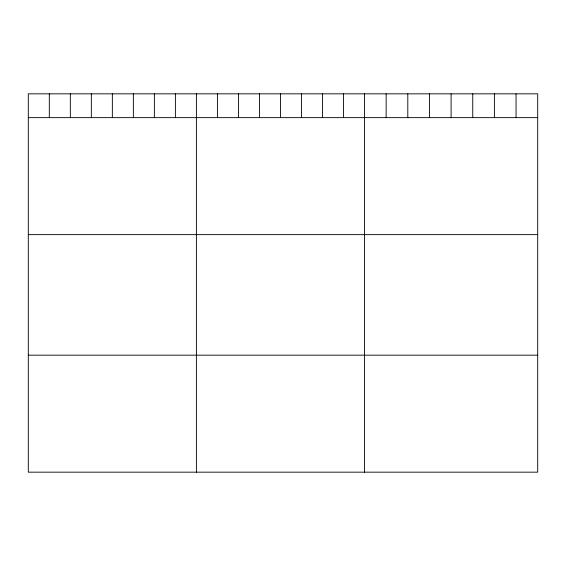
<?xml version="1.0" encoding="UTF-8"?>
<svg xmlns="http://www.w3.org/2000/svg" width="566" height="566" viewBox="0 0 566 566"><rect width="100%" height="100%" fill="white"/><g stroke="black" fill="none" stroke-linecap="round" stroke-linejoin="round"><path stroke-width="0.85" d="M537.7 117.643L537.7 472.164L28.3 472.164L28.3 93.836L537.7 93.836L537.7 117.643L28.3 117.643M28.3 234.635L537.7 234.635M28.3 355.172L537.7 355.172M516.05 93.836L516.05 117.643M494.401 93.836L494.401 117.643M472.752 93.836L472.752 117.643M451.102 93.836L451.102 117.643M429.452 93.836L429.452 117.643M407.803 93.836L407.803 117.643M386.153 93.836L386.153 117.643M364.504 93.836L364.504 472.164M343.491 93.836L343.491 117.643M322.478 93.836L322.478 117.643M301.466 93.836L301.466 117.643M280.453 93.836L280.453 117.643M259.44 93.836L259.44 117.643M238.428 93.836L238.428 117.643M217.415 93.836L217.415 117.643M196.402 93.836L196.402 472.164M175.389 93.836L175.389 117.643M154.376 93.836L154.376 117.643M133.364 93.836L133.364 117.643M112.351 93.836L112.351 117.643M91.338 93.836L91.338 117.643M70.326 93.836L70.326 117.643M49.313 93.836L49.313 117.643"/></g></svg>
